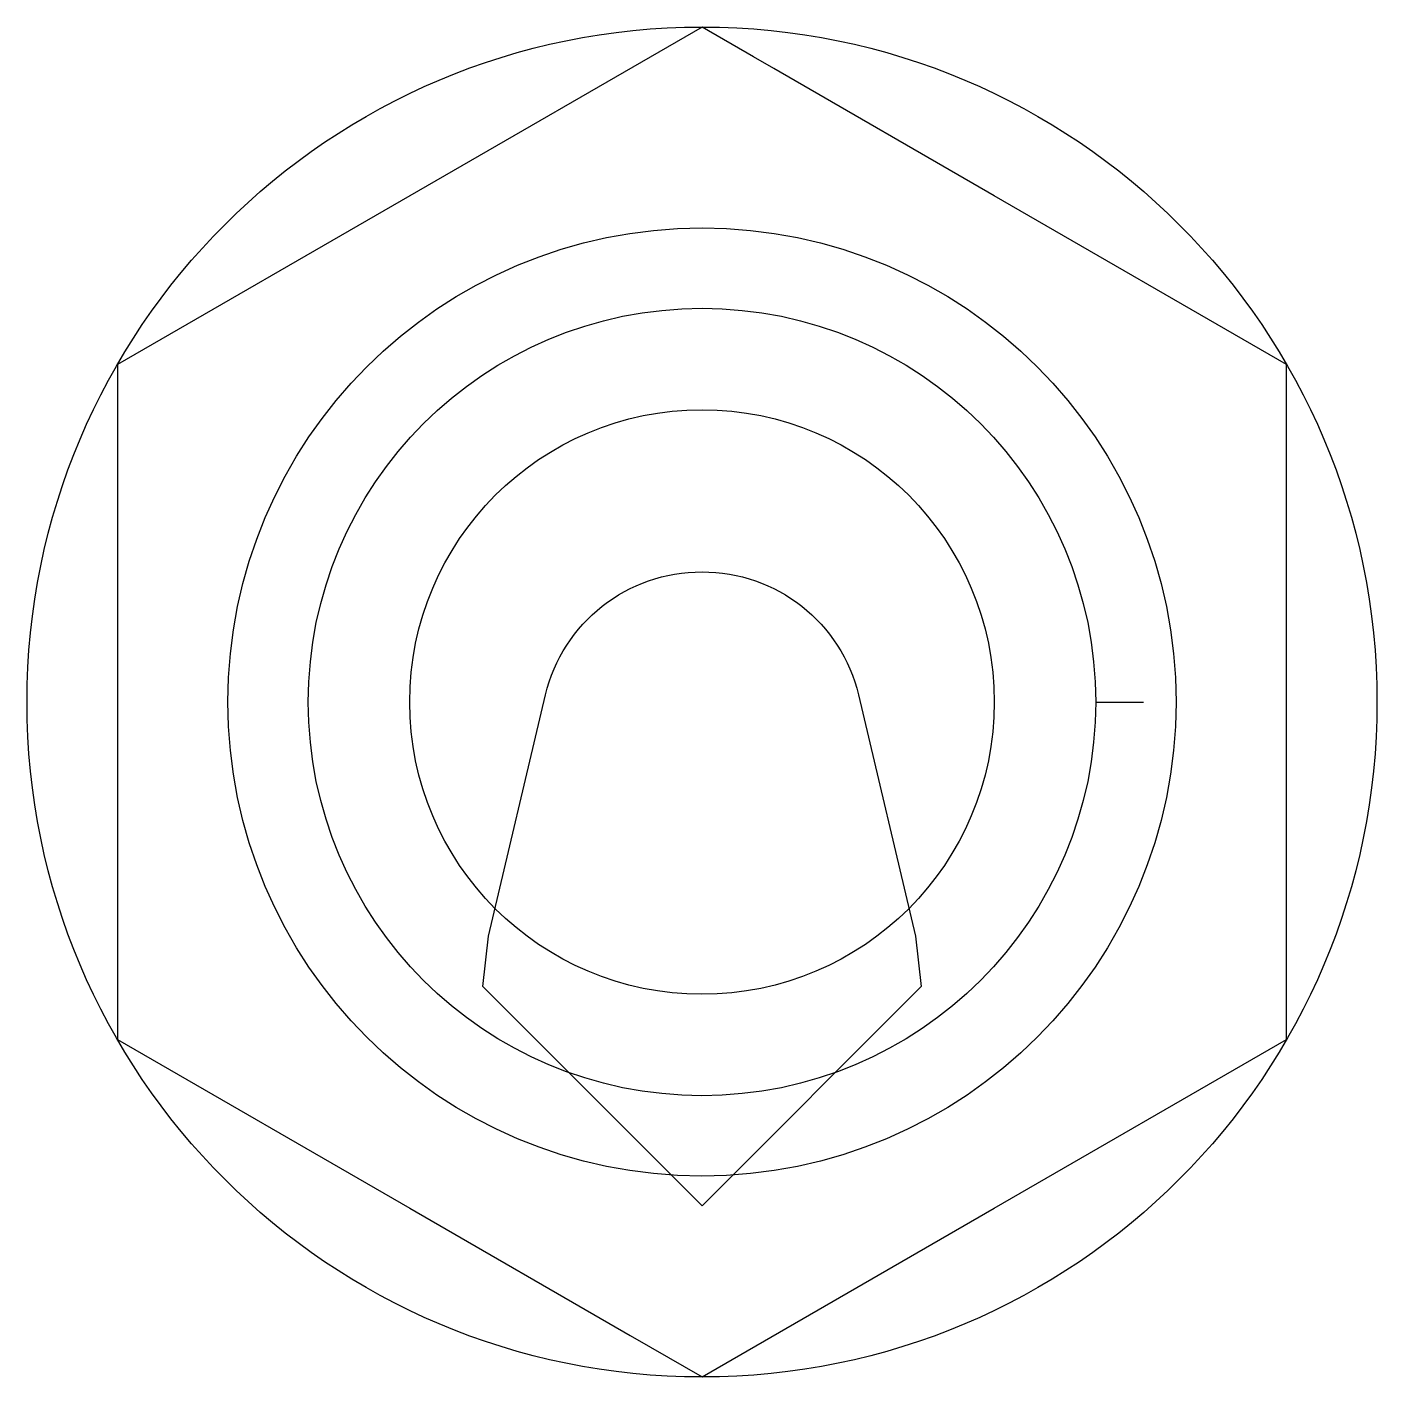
# Model space of a CAD drawing. Header units: inches. Extents: x -0.182 to 0.182, y -0.182 to 0.182.
import ezdxf

# ---------------------------------------------------------------- set-up
doc = ezdxf.new("R2010")
doc.units = ezdxf.units.IN
doc.header["$MEASUREMENT"] = 0
doc.layers.add('Default', color=7, linetype='Continuous')

msp = doc.modelspace()

# ---------------------------------------------------------------- linework, layer by layer
at = {"layer": 'Default'}
msp.add_line((0.10606, 0), (0.11893, 0), dxfattribs=at)
msp.add_lwpolyline([(-0.15748, 0.09092), (-0.15748, 0), (-0.15748, -0.09092), (-0.07874, -0.13638), (-0.01936, -0.17067), (-0.0139, -0.17382), (0, -0.18184), (0.07874, -0.13638), (0.15748, -0.09092), (0.15748, 0), (0.15748, 0.09092), (0.07874, 0.13638), (0.01936, 0.17067), (0.0139, 0.17382), (0, 0.18184), (-0.07874, 0.13638)], close=True, dxfattribs=at)
msp.add_lwpolyline([(0, 0.03505, -0.347785), (0.04217, 0.00189), (0.05748, -0.06309), (0.05906, -0.07663), (0, -0.13569), (-0.05906, -0.07663), (-0.05748, -0.06309), (-0.04217, 0.00189, -0.347785)], format="xyb", close=True, dxfattribs=at)
for radius in [0.18184, 0.12771, 0.10606, 0.07874]:
    msp.add_circle((0, 0), radius, dxfattribs=at)

doc.saveas('drawing.dxf')
